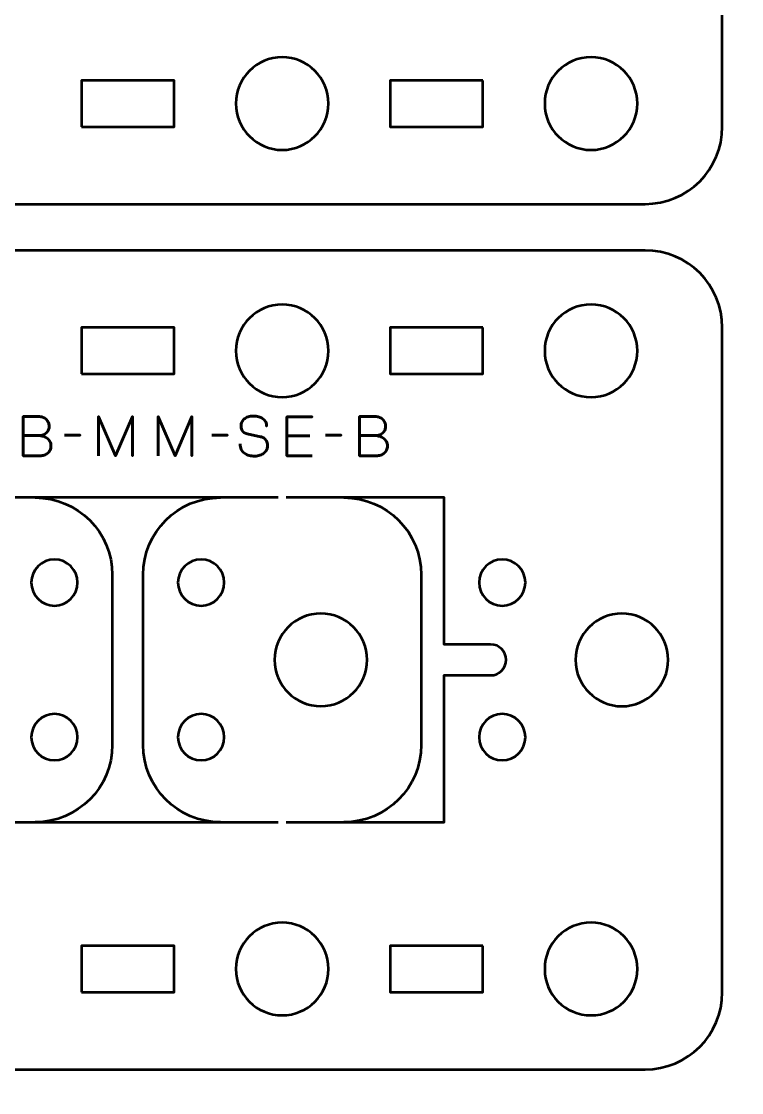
# Model space of a CAD drawing. Header units: centimetres. Extents: x -21 to 0, y -29.7 to 0.
# Drawn here: x -9.19 to -4.52, y -13.15 to -6.22 of the extents above; entities that cross this region are included whole.
import ezdxf

# ---------------------------------------------------------------- set-up
doc = ezdxf.new("R2010")
doc.units = ezdxf.units.CM
doc.header["$MEASUREMENT"] = 0
doc.layers.add('Layer 1', color=7, linetype='Continuous')

msp = doc.modelspace()

# ---------------------------------------------------------------- linework, layer by layer
at = {"layer": 'Layer 1', "color": 22, "lineweight": 53}
msp.add_open_spline([(-21.00003, -29.19995), (-21.00003, -29.19995), (-21.00003, -0.49992), (-21.00003, -0.49992), (-21.00003, -0.49992), (-21.00003, -0.22295), (-20.77694, 0.00004), (-20.49994, 0.00004), (-20.49994, 0.00004), (-20.49994, 0.00004), (-0.50008, 0.00004), (-0.50008, 0.00004), (-0.50008, 0.00004), (-0.22294, 0.00004), (0.00002, -0.22295), (0.00002, -0.49992), (0.00002, -0.49992), (0.00002, -0.49992), (0.00002, -29.19995), (0.00002, -29.19995), (0.00002, -29.19995), (0.00002, -29.47695), (-0.22294, -29.70004), (-0.50008, -29.70004), (-0.50008, -29.70004), (-0.50008, -29.70004), (-20.49994, -29.70004), (-20.49994, -29.70004), (-20.49994, -29.70004), (-20.77694, -29.70004), (-21.00003, -29.47695), (-21.00003, -29.19995)], degree=3, knots=[0, 0, 0, 0, 0.125, 0.125, 0.125, 0.125, 0.25, 0.25, 0.25, 0.25, 0.375, 0.375, 0.375, 0.375, 0.5, 0.5, 0.5, 0.5, 0.625, 0.625, 0.625, 0.625, 0.75, 0.75, 0.75, 0.75, 0.875, 0.875, 0.875, 0.875, 1, 1, 1, 1], dxfattribs=at)
at = {"layer": 'Layer 1', "color": 2, "lineweight": 53}
for points in [[(-5.1501, -2.09998), (-4.8731, -2.09998), (-4.65, -2.32307), (-4.65, -2.60007), (-4.65, -2.60007), (-4.65, -2.60007), (-4.65, -6.89993), (-4.65, -6.89993), (-4.65, -6.89993), (-4.65, -7.17706), (-4.8731, -7.40002), (-5.1501, -7.40002), (-5.1501, -7.40002), (-7.91669, -7.40002), (-9.08331, -7.40002), (-11.8499, -7.40002), (-11.8499, -7.40002), (-12.1269, -7.40002), (-12.35, -7.17693), (-12.35, -6.89993), (-12.35, -6.89993), (-12.35, -6.89993), (-12.35, -2.60007), (-12.35, -2.60007), (-12.35, -2.60007), (-12.35, -2.32294), (-12.1269, -2.09998), (-11.8499, -2.09998), (-11.8499, -2.09998), (-9.08331, -2.09998), (-7.91669, -2.09998), (-5.1501, -2.09998)], [(-5.1501, -7.69998), (-4.8731, -7.69998), (-4.65, -7.92307), (-4.65, -8.20007), (-4.65, -8.20007), (-4.65, -8.20007), (-4.65, -12.49993), (-4.65, -12.49993), (-4.65, -12.49993), (-4.65, -12.77706), (-4.8731, -13.00002), (-5.1501, -13.00002), (-5.1501, -13.00002), (-7.91669, -13.00002), (-9.08331, -13.00002), (-11.8499, -13.00002), (-11.8499, -13.00002), (-12.1269, -13.00002), (-12.35, -12.77693), (-12.35, -12.49993), (-12.35, -12.49993), (-12.35, -12.49993), (-12.35, -8.20007), (-12.35, -8.20007), (-12.35, -8.20007), (-12.35, -7.92294), (-12.1269, -7.69998), (-11.8499, -7.69998), (-11.8499, -7.69998), (-9.08331, -7.69998), (-7.91669, -7.69998), (-5.1501, -7.69998)]]:
    msp.add_open_spline(points, degree=3, knots=[0, 0, 0, 0, 0.125, 0.125, 0.125, 0.125, 0.25, 0.25, 0.25, 0.25, 0.375, 0.375, 0.375, 0.375, 0.5, 0.5, 0.5, 0.5, 0.625, 0.625, 0.625, 0.625, 0.75, 0.75, 0.75, 0.75, 0.875, 0.875, 0.875, 0.875, 1, 1, 1, 1], dxfattribs=at)
at = {"layer": 'Layer 1', "lineweight": 53}
for points in [[(-7.49991, -6.45001), (-7.33428, -6.45001), (-7.1999, -6.58433), (-7.1999, -6.75), (-7.1999, -6.75), (-7.1999, -6.91563), (-7.33428, -7.05), (-7.49991, -7.05), (-7.49991, -7.05), (-7.66568, -7.05), (-7.79991, -6.91563), (-7.79991, -6.75), (-7.79991, -6.75), (-7.79991, -6.58433), (-7.66568, -6.45001), (-7.49991, -6.45001)], [(-5.50009, -7.04999), (-5.66572, -7.04999), (-5.8001, -6.91567), (-5.8001, -6.75), (-5.8001, -6.75), (-5.8001, -6.58437), (-5.66572, -6.45), (-5.50009, -6.45), (-5.50009, -6.45), (-5.33432, -6.45), (-5.20009, -6.58437), (-5.20009, -6.75), (-5.20009, -6.75), (-5.20009, -6.91567), (-5.33432, -7.04999), (-5.50009, -7.04999)], [(-8.79995, -6.90007), (-8.79995, -6.90007), (-8.79995, -6.60007), (-8.79995, -6.60007), (-8.79995, -6.60007), (-8.79995, -6.60007), (-8.19996, -6.60007), (-8.19996, -6.60007), (-8.19996, -6.60007), (-8.19996, -6.60007), (-8.19996, -6.90007), (-8.19996, -6.90007), (-8.19996, -6.90007), (-8.19996, -6.90007), (-8.79995, -6.90007), (-8.79995, -6.90007)], [(-6.20005, -6.60007), (-6.20005, -6.60007), (-6.20005, -6.90008), (-6.20005, -6.90008), (-6.20005, -6.90008), (-6.20005, -6.90008), (-6.80004, -6.90008), (-6.80004, -6.90008), (-6.80004, -6.90008), (-6.80004, -6.90008), (-6.80004, -6.60007), (-6.80004, -6.60007), (-6.80004, -6.60007), (-6.80004, -6.60007), (-6.20005, -6.60007), (-6.20005, -6.60007)], [(-7.49991, -8.05001), (-7.33428, -8.05001), (-7.1999, -8.18433), (-7.1999, -8.35), (-7.1999, -8.35), (-7.1999, -8.51563), (-7.33428, -8.65), (-7.49991, -8.65), (-7.49991, -8.65), (-7.66568, -8.65), (-7.79991, -8.51563), (-7.79991, -8.35), (-7.79991, -8.35), (-7.79991, -8.18433), (-7.66568, -8.05001), (-7.49991, -8.05001)], [(-5.50009, -8.65001), (-5.66572, -8.65001), (-5.8001, -8.51578), (-5.8001, -8.35), (-5.8001, -8.35), (-5.8001, -8.18434), (-5.66572, -8.05), (-5.50009, -8.05), (-5.50009, -8.05), (-5.33432, -8.05), (-5.20009, -8.18434), (-5.20009, -8.35), (-5.20009, -8.35), (-5.20009, -8.51578), (-5.33432, -8.65001), (-5.50009, -8.65001)], [(-8.79995, -8.50007), (-8.79995, -8.50007), (-8.79995, -8.20007), (-8.79995, -8.20007), (-8.79995, -8.20007), (-8.79995, -8.20007), (-8.19996, -8.20007), (-8.19996, -8.20007), (-8.19996, -8.20007), (-8.19996, -8.20007), (-8.19996, -8.50007), (-8.19996, -8.50007), (-8.19996, -8.50007), (-8.19996, -8.50007), (-8.79995, -8.50007), (-8.79995, -8.50007)], [(-6.20005, -8.20007), (-6.20005, -8.20007), (-6.20005, -8.50008), (-6.20005, -8.50008), (-6.20005, -8.50008), (-6.20005, -8.50008), (-6.80004, -8.50008), (-6.80004, -8.50008), (-6.80004, -8.50008), (-6.80004, -8.50008), (-6.80004, -8.20007), (-6.80004, -8.20007), (-6.80004, -8.20007), (-6.80004, -8.20007), (-6.20005, -8.20007), (-6.20005, -8.20007)], [(-7.25003, -10.64999), (-7.4158, -10.64999), (-7.55003, -10.51567), (-7.55003, -10.35), (-7.55003, -10.35), (-7.55003, -10.18437), (-7.4158, -10.05), (-7.25003, -10.05), (-7.25003, -10.05), (-7.08437, -10.05), (-6.95003, -10.18437), (-6.95003, -10.35), (-6.95003, -10.35), (-6.95003, -10.51567), (-7.08437, -10.64999), (-7.25003, -10.64999)], [(-5.30009, -10.65001), (-5.46572, -10.65001), (-5.6001, -10.51578), (-5.6001, -10.35), (-5.6001, -10.35), (-5.6001, -10.18434), (-5.46572, -10.05), (-5.30009, -10.05), (-5.30009, -10.05), (-5.13432, -10.05), (-5.00009, -10.18434), (-5.00009, -10.35), (-5.00009, -10.35), (-5.00009, -10.51578), (-5.13432, -10.65001), (-5.30009, -10.65001)], [(-5.30009, -10.65001), (-5.46572, -10.65001), (-5.6001, -10.51578), (-5.6001, -10.35), (-5.6001, -10.35), (-5.6001, -10.18434), (-5.46572, -10.05), (-5.30009, -10.05), (-5.30009, -10.05), (-5.13432, -10.05), (-5.00009, -10.18434), (-5.00009, -10.35), (-5.00009, -10.35), (-5.00009, -10.51578), (-5.13432, -10.65001), (-5.30009, -10.65001)], [(-7.49991, -12.05001), (-7.33428, -12.05001), (-7.1999, -12.18433), (-7.1999, -12.35), (-7.1999, -12.35), (-7.1999, -12.51563), (-7.33428, -12.65), (-7.49991, -12.65), (-7.49991, -12.65), (-7.66568, -12.65), (-7.79991, -12.51563), (-7.79991, -12.35), (-7.79991, -12.35), (-7.79991, -12.18433), (-7.66568, -12.05001), (-7.49991, -12.05001)], [(-5.50009, -12.64999), (-5.66572, -12.64999), (-5.8001, -12.51567), (-5.8001, -12.35), (-5.8001, -12.35), (-5.8001, -12.18437), (-5.66572, -12.05), (-5.50009, -12.05), (-5.50009, -12.05), (-5.33432, -12.05), (-5.20009, -12.18437), (-5.20009, -12.35), (-5.20009, -12.35), (-5.20009, -12.51567), (-5.33432, -12.64999), (-5.50009, -12.64999)], [(-8.79995, -12.50007), (-8.79995, -12.50007), (-8.79995, -12.20007), (-8.79995, -12.20007), (-8.79995, -12.20007), (-8.79995, -12.20007), (-8.19996, -12.20007), (-8.19996, -12.20007), (-8.19996, -12.20007), (-8.19996, -12.20007), (-8.19996, -12.50007), (-8.19996, -12.50007), (-8.19996, -12.50007), (-8.19996, -12.50007), (-8.79995, -12.50007), (-8.79995, -12.50007)], [(-6.20005, -12.20007), (-6.20005, -12.20007), (-6.20005, -12.50008), (-6.20005, -12.50008), (-6.20005, -12.50008), (-6.20005, -12.50008), (-6.80004, -12.50008), (-6.80004, -12.50008), (-6.80004, -12.50008), (-6.80004, -12.50008), (-6.80004, -12.20007), (-6.80004, -12.20007), (-6.80004, -12.20007), (-6.80004, -12.20007), (-6.20005, -12.20007), (-6.20005, -12.20007)]]:
    msp.add_open_spline(points, degree=3, knots=[0, 0, 0, 0, 0.25, 0.25, 0.25, 0.25, 0.5, 0.5, 0.5, 0.5, 0.75, 0.75, 0.75, 0.75, 1, 1, 1, 1], dxfattribs=at)
at = {"layer": 'Layer 1', "color": 30, "lineweight": 53}
for points, knots in [([(-9.17735, -8.8986), (-9.17735, -8.8986), (-9.07963, -8.8986), (-9.07963, -8.8986), (-9.07963, -8.8986), (-9.06693, -8.89854), (-9.05611, -8.89678), (-9.047, -8.89331), (-9.047, -8.89331), (-9.03794, -8.8899), (-9.03059, -8.88525), (-9.02489, -8.87943), (-9.02489, -8.87943), (-9.01919, -8.87361), (-9.01507, -8.86702), (-9.01248, -8.85973), (-9.01248, -8.85973), (-9.00996, -8.8525), (-9.00878, -8.84498), (-9.00907, -8.83721), (-9.00907, -8.83721), (-9.00943, -8.82945), (-9.01107, -8.82193), (-9.01401, -8.81458), (-9.01401, -8.81458), (-9.01689, -8.80723), (-9.02124, -8.80058), (-9.02695, -8.79465), (-9.02695, -8.79465), (-9.03265, -8.78871), (-9.03977, -8.784), (-9.04841, -8.78053), (-9.04841, -8.78053), (-9.05705, -8.77701), (-9.06722, -8.77518), (-9.07892, -8.77513), (-9.07892, -8.77513), (-9.07892, -8.77513), (-9.17735, -8.77513), (-9.17735, -8.77513), (-9.17735, -8.77513), (-9.17735, -8.77513), (-9.17735, -9.02948), (-9.17735, -9.02948), (-9.17735, -9.02948), (-9.17735, -9.02948), (-9.06905, -9.02948), (-9.06905, -9.02948), (-9.06905, -9.02948), (-9.05893, -9.02948), (-9.04953, -9.02801), (-9.04082, -9.02513), (-9.04082, -9.02513), (-9.03212, -9.02219), (-9.02454, -9.01801), (-9.01795, -9.01243), (-9.01795, -9.01243), (-9.01143, -9.0069), (-9.00631, -9.0002), (-9.00266, -8.99226), (-9.00266, -8.99226), (-8.99902, -8.98432), (-8.99714, -8.97533), (-8.99708, -8.96527), (-8.99708, -8.96527), (-8.99731, -8.95516), (-8.99943, -8.94605), (-9.00349, -8.93787), (-9.00349, -8.93787), (-9.00754, -8.9297), (-9.01319, -8.92271), (-9.02048, -8.91683), (-9.02048, -8.91683), (-9.02777, -8.911), (-9.03647, -8.90648), (-9.04647, -8.90336), (-9.04647, -8.90336), (-9.05646, -8.90024), (-9.06752, -8.89866), (-9.07963, -8.8986), (-9.07963, -8.8986), (-9.06752, -8.89866), (-9.05646, -8.90024), (-9.04647, -8.90336), (-9.04647, -8.90336), (-9.03647, -8.90648), (-9.02777, -8.911), (-9.02048, -8.91683), (-9.02048, -8.91683), (-9.01319, -8.92271), (-9.00754, -8.9297), (-9.00349, -8.93787), (-9.00349, -8.93787), (-8.99943, -8.94605), (-8.99731, -8.95516), (-8.99708, -8.96527), (-8.99708, -8.96527), (-8.99714, -8.97533), (-8.99902, -8.98432), (-9.00266, -8.99226), (-9.00266, -8.99226), (-9.00631, -9.0002), (-9.01143, -9.0069), (-9.01795, -9.01243), (-9.01795, -9.01243), (-9.02454, -9.01801), (-9.03212, -9.02219), (-9.04082, -9.02513), (-9.04082, -9.02513), (-9.04953, -9.02801), (-9.05893, -9.02948), (-9.06905, -9.02948), (-9.06905, -9.02948), (-9.06905, -9.02948), (-9.17735, -9.02948), (-9.17735, -9.02948), (-9.17735, -9.02948), (-9.17735, -9.02948), (-9.17735, -8.77513), (-9.17735, -8.77513), (-9.17735, -8.77513), (-9.17735, -8.77513), (-9.07892, -8.77513), (-9.07892, -8.77513), (-9.07892, -8.77513), (-9.06722, -8.77518), (-9.05705, -8.77701), (-9.04841, -8.78053), (-9.04841, -8.78053), (-9.03977, -8.784), (-9.03265, -8.78871), (-9.02695, -8.79465), (-9.02695, -8.79465), (-9.02124, -8.80058), (-9.01689, -8.80723), (-9.01401, -8.81458), (-9.01401, -8.81458), (-9.01107, -8.82193), (-9.00943, -8.82945), (-9.00907, -8.83721), (-9.00907, -8.83721), (-9.00878, -8.84498), (-9.00996, -8.8525), (-9.01248, -8.85973), (-9.01248, -8.85973), (-9.01507, -8.86702), (-9.01919, -8.87361), (-9.02489, -8.87943), (-9.02489, -8.87943), (-9.03059, -8.88525), (-9.03794, -8.8899), (-9.047, -8.89331), (-9.047, -8.89331), (-9.05611, -8.89678), (-9.06693, -8.89854), (-9.07963, -8.8986), (-9.07963, -8.8986), (-9.07963, -8.8986), (-9.17735, -8.8986), (-9.17735, -8.8986)], [0, 0, 0, 0, 0.025, 0.025, 0.025, 0.025, 0.05, 0.05, 0.05, 0.05, 0.075, 0.075, 0.075, 0.075, 0.1, 0.1, 0.1, 0.1, 0.125, 0.125, 0.125, 0.125, 0.15, 0.15, 0.15, 0.15, 0.175, 0.175, 0.175, 0.175, 0.2, 0.2, 0.2, 0.2, 0.225, 0.225, 0.225, 0.225, 0.25, 0.25, 0.25, 0.25, 0.275, 0.275, 0.275, 0.275, 0.3, 0.3, 0.3, 0.3, 0.325, 0.325, 0.325, 0.325, 0.35, 0.35, 0.35, 0.35, 0.375, 0.375, 0.375, 0.375, 0.4, 0.4, 0.4, 0.4, 0.425, 0.425, 0.425, 0.425, 0.45, 0.45, 0.45, 0.45, 0.475, 0.475, 0.475, 0.475, 0.5, 0.5, 0.5, 0.5, 0.525, 0.525, 0.525, 0.525, 0.55, 0.55, 0.55, 0.55, 0.575, 0.575, 0.575, 0.575, 0.6, 0.6, 0.6, 0.6, 0.625, 0.625, 0.625, 0.625, 0.65, 0.65, 0.65, 0.65, 0.675, 0.675, 0.675, 0.675, 0.7, 0.7, 0.7, 0.7, 0.725, 0.725, 0.725, 0.725, 0.75, 0.75, 0.75, 0.75, 0.775, 0.775, 0.775, 0.775, 0.8, 0.8, 0.8, 0.8, 0.825, 0.825, 0.825, 0.825, 0.85, 0.85, 0.85, 0.85, 0.875, 0.875, 0.875, 0.875, 0.9, 0.9, 0.9, 0.9, 0.925, 0.925, 0.925, 0.925, 0.95, 0.95, 0.95, 0.95, 0.975, 0.975, 0.975, 0.975, 1, 1, 1, 1]), ([(-8.68875, -9.02948), (-8.68875, -9.02948), (-8.68875, -8.77513), (-8.68875, -8.77513), (-8.68875, -8.77513), (-8.68875, -8.77513), (-8.57939, -9.02948), (-8.57939, -9.02948), (-8.57939, -9.02948), (-8.57939, -9.02948), (-8.46967, -8.77513), (-8.46967, -8.77513), (-8.46967, -8.77513), (-8.46967, -8.77513), (-8.46967, -9.02948), (-8.46967, -9.02948), (-8.46967, -9.02948), (-8.46967, -9.02948), (-8.46967, -8.77513), (-8.46967, -8.77513), (-8.46967, -8.77513), (-8.46967, -8.77513), (-8.57939, -9.02948), (-8.57939, -9.02948), (-8.57939, -9.02948), (-8.57939, -9.02948), (-8.68875, -8.77513), (-8.68875, -8.77513), (-8.68875, -8.77513), (-8.68875, -8.77513), (-8.68875, -9.02948), (-8.68875, -9.02948)], [0, 0, 0, 0, 0.125, 0.125, 0.125, 0.125, 0.25, 0.25, 0.25, 0.25, 0.375, 0.375, 0.375, 0.375, 0.5, 0.5, 0.5, 0.5, 0.625, 0.625, 0.625, 0.625, 0.75, 0.75, 0.75, 0.75, 0.875, 0.875, 0.875, 0.875, 1, 1, 1, 1]), ([(-8.30316, -9.02948), (-8.30316, -9.02948), (-8.30316, -8.77513), (-8.30316, -8.77513), (-8.30316, -8.77513), (-8.30316, -8.77513), (-8.1938, -9.02948), (-8.1938, -9.02948), (-8.1938, -9.02948), (-8.1938, -9.02948), (-8.08408, -8.77513), (-8.08408, -8.77513), (-8.08408, -8.77513), (-8.08408, -8.77513), (-8.08408, -9.02948), (-8.08408, -9.02948), (-8.08408, -9.02948), (-8.08408, -9.02948), (-8.08408, -8.77513), (-8.08408, -8.77513), (-8.08408, -8.77513), (-8.08408, -8.77513), (-8.1938, -9.02948), (-8.1938, -9.02948), (-8.1938, -9.02948), (-8.1938, -9.02948), (-8.30316, -8.77513), (-8.30316, -8.77513), (-8.30316, -8.77513), (-8.30316, -8.77513), (-8.30316, -9.02948), (-8.30316, -9.02948)], [0, 0, 0, 0, 0.125, 0.125, 0.125, 0.125, 0.25, 0.25, 0.25, 0.25, 0.375, 0.375, 0.375, 0.375, 0.5, 0.5, 0.5, 0.5, 0.625, 0.625, 0.625, 0.625, 0.75, 0.75, 0.75, 0.75, 0.875, 0.875, 0.875, 0.875, 1, 1, 1, 1]), ([(-7.77222, -8.95257), (-7.7721, -8.96663), (-7.76963, -8.97868), (-7.76469, -8.98873), (-7.76469, -8.98873), (-7.75981, -8.99873), (-7.75299, -9.0069), (-7.74441, -9.01325), (-7.74441, -9.01325), (-7.73577, -9.01954), (-7.72583, -9.02419), (-7.7146, -9.02719), (-7.7146, -9.02719), (-7.70343, -9.03013), (-7.69143, -9.0316), (-7.67873, -9.0316), (-7.67873, -9.0316), (-7.66592, -9.03154), (-7.65439, -9.02966), (-7.6441, -9.02607), (-7.6441, -9.02607), (-7.63387, -9.02248), (-7.62511, -9.01766), (-7.61776, -9.01161), (-7.61776, -9.01161), (-7.61047, -9.00555), (-7.60483, -8.99879), (-7.60083, -8.99126), (-7.60083, -8.99126), (-7.59683, -8.98374), (-7.59471, -8.97603), (-7.59442, -8.9681), (-7.59442, -8.9681), (-7.59407, -8.95769), (-7.59559, -8.94816), (-7.59895, -8.93958), (-7.59895, -8.93958), (-7.6023, -8.931), (-7.60747, -8.92382), (-7.61447, -8.91794), (-7.61447, -8.91794), (-7.62141, -8.91206), (-7.63017, -8.90795), (-7.64063, -8.90565), (-7.64063, -8.90565), (-7.64063, -8.90565), (-7.72706, -8.88696), (-7.72706, -8.88696), (-7.72706, -8.88696), (-7.73518, -8.88525), (-7.74217, -8.88237), (-7.74794, -8.87837), (-7.74794, -8.87837), (-7.7537, -8.87432), (-7.75817, -8.86873), (-7.76122, -8.86156), (-7.76122, -8.86156), (-7.76428, -8.85444), (-7.76587, -8.84539), (-7.76587, -8.83439), (-7.76587, -8.83439), (-7.76587, -8.82604), (-7.76416, -8.81816), (-7.7607, -8.81076), (-7.7607, -8.81076), (-7.75729, -8.80335), (-7.75223, -8.79682), (-7.74558, -8.79106), (-7.74558, -8.79106), (-7.73894, -8.78536), (-7.73071, -8.78089), (-7.72095, -8.77765), (-7.72095, -8.77765), (-7.71113, -8.77436), (-7.6999, -8.77271), (-7.6872, -8.77266), (-7.6872, -8.77266), (-7.67444, -8.77266), (-7.66274, -8.77413), (-7.65204, -8.77707), (-7.65204, -8.77707), (-7.6414, -8.78001), (-7.63217, -8.78424), (-7.6244, -8.78988), (-7.6244, -8.78988), (-7.61664, -8.79553), (-7.61065, -8.80247), (-7.60653, -8.81058), (-7.60653, -8.81058), (-7.60241, -8.81875), (-7.60047, -8.8281), (-7.60077, -8.83863), (-7.60077, -8.83863), (-7.60047, -8.8281), (-7.60241, -8.81875), (-7.60653, -8.81058), (-7.60653, -8.81058), (-7.61065, -8.80247), (-7.61664, -8.79553), (-7.6244, -8.78988), (-7.6244, -8.78988), (-7.63217, -8.78424), (-7.6414, -8.78001), (-7.65204, -8.77707), (-7.65204, -8.77707), (-7.66274, -8.77413), (-7.67444, -8.77266), (-7.6872, -8.77266), (-7.6872, -8.77266), (-7.6999, -8.77271), (-7.71113, -8.77436), (-7.72095, -8.77765), (-7.72095, -8.77765), (-7.73071, -8.78089), (-7.73894, -8.78536), (-7.74558, -8.79106), (-7.74558, -8.79106), (-7.75223, -8.79682), (-7.75729, -8.80335), (-7.7607, -8.81076), (-7.7607, -8.81076), (-7.76416, -8.81816), (-7.76587, -8.82604), (-7.76587, -8.83439), (-7.76587, -8.83439), (-7.76587, -8.84539), (-7.76434, -8.85444), (-7.7614, -8.8615), (-7.7614, -8.8615), (-7.7584, -8.86861), (-7.75399, -8.87414), (-7.74823, -8.8782), (-7.74823, -8.8782), (-7.74247, -8.88219), (-7.73541, -8.88513), (-7.72706, -8.88696), (-7.72706, -8.88696), (-7.72706, -8.88696), (-7.64063, -8.90565), (-7.64063, -8.90565), (-7.64063, -8.90565), (-7.62993, -8.90795), (-7.62111, -8.91206), (-7.61417, -8.91794), (-7.61417, -8.91794), (-7.60718, -8.92382), (-7.60206, -8.931), (-7.59877, -8.93958), (-7.59877, -8.93958), (-7.59554, -8.94816), (-7.59407, -8.95769), (-7.59442, -8.9681), (-7.59442, -8.9681), (-7.59471, -8.97603), (-7.59683, -8.98374), (-7.60083, -8.99126), (-7.60083, -8.99126), (-7.60483, -8.99879), (-7.61047, -9.00555), (-7.61776, -9.01161), (-7.61776, -9.01161), (-7.62511, -9.01766), (-7.63387, -9.02248), (-7.6441, -9.02607), (-7.6441, -9.02607), (-7.65439, -9.02966), (-7.66592, -9.03154), (-7.67873, -9.0316), (-7.67873, -9.0316), (-7.69143, -9.0316), (-7.70343, -9.03013), (-7.7146, -9.02719), (-7.7146, -9.02719), (-7.72583, -9.02419), (-7.73577, -9.01954), (-7.74441, -9.01325), (-7.74441, -9.01325), (-7.75299, -9.0069), (-7.75981, -8.99873), (-7.76469, -8.98873), (-7.76469, -8.98873), (-7.76963, -8.97868), (-7.7721, -8.96663), (-7.77222, -8.95257)], [0, 0, 0, 0, 0.0217391, 0.0217391, 0.0217391, 0.0217391, 0.0434783, 0.0434783, 0.0434783, 0.0434783, 0.0652174, 0.0652174, 0.0652174, 0.0652174, 0.0869565, 0.0869565, 0.0869565, 0.0869565, 0.1086957, 0.1086957, 0.1086957, 0.1086957, 0.1304348, 0.1304348, 0.1304348, 0.1304348, 0.1521739, 0.1521739, 0.1521739, 0.1521739, 0.173913, 0.173913, 0.173913, 0.173913, 0.1956522, 0.1956522, 0.1956522, 0.1956522, 0.2173913, 0.2173913, 0.2173913, 0.2173913, 0.2391304, 0.2391304, 0.2391304, 0.2391304, 0.2608696, 0.2608696, 0.2608696, 0.2608696, 0.2826087, 0.2826087, 0.2826087, 0.2826087, 0.3043478, 0.3043478, 0.3043478, 0.3043478, 0.326087, 0.326087, 0.326087, 0.326087, 0.3478261, 0.3478261, 0.3478261, 0.3478261, 0.3695652, 0.3695652, 0.3695652, 0.3695652, 0.3913043, 0.3913043, 0.3913043, 0.3913043, 0.4130435, 0.4130435, 0.4130435, 0.4130435, 0.4347826, 0.4347826, 0.4347826, 0.4347826, 0.4565217, 0.4565217, 0.4565217, 0.4565217, 0.4782609, 0.4782609, 0.4782609, 0.4782609, 0.5, 0.5, 0.5, 0.5, 0.5217391, 0.5217391, 0.5217391, 0.5217391, 0.5434783, 0.5434783, 0.5434783, 0.5434783, 0.5652174, 0.5652174, 0.5652174, 0.5652174, 0.5869565, 0.5869565, 0.5869565, 0.5869565, 0.6086957, 0.6086957, 0.6086957, 0.6086957, 0.6304348, 0.6304348, 0.6304348, 0.6304348, 0.6521739, 0.6521739, 0.6521739, 0.6521739, 0.673913, 0.673913, 0.673913, 0.673913, 0.6956522, 0.6956522, 0.6956522, 0.6956522, 0.7173913, 0.7173913, 0.7173913, 0.7173913, 0.7391304, 0.7391304, 0.7391304, 0.7391304, 0.7608696, 0.7608696, 0.7608696, 0.7608696, 0.7826087, 0.7826087, 0.7826087, 0.7826087, 0.8043478, 0.8043478, 0.8043478, 0.8043478, 0.826087, 0.826087, 0.826087, 0.826087, 0.8478261, 0.8478261, 0.8478261, 0.8478261, 0.8695652, 0.8695652, 0.8695652, 0.8695652, 0.8913043, 0.8913043, 0.8913043, 0.8913043, 0.9130435, 0.9130435, 0.9130435, 0.9130435, 0.9347826, 0.9347826, 0.9347826, 0.9347826, 0.9565217, 0.9565217, 0.9565217, 0.9565217, 0.9782609, 0.9782609, 0.9782609, 0.9782609, 1, 1, 1, 1]), ([(-7.30619, -9.02948), (-7.30619, -9.02948), (-7.47059, -9.02948), (-7.47059, -9.02948), (-7.47059, -9.02948), (-7.47059, -9.02948), (-7.47059, -8.77654), (-7.47059, -8.77654), (-7.47059, -8.77654), (-7.47059, -8.77654), (-7.30619, -8.77654), (-7.30619, -8.77654), (-7.30619, -8.77654), (-7.30619, -8.77654), (-7.47059, -8.77654), (-7.47059, -8.77654), (-7.47059, -8.77654), (-7.47059, -8.77654), (-7.47059, -9.02948), (-7.47059, -9.02948), (-7.47059, -9.02948), (-7.47059, -9.02948), (-7.30619, -9.02948), (-7.30619, -9.02948)], [0, 0, 0, 0, 0.1666667, 0.1666667, 0.1666667, 0.1666667, 0.3333333, 0.3333333, 0.3333333, 0.3333333, 0.5, 0.5, 0.5, 0.5, 0.6666667, 0.6666667, 0.6666667, 0.6666667, 0.8333333, 0.8333333, 0.8333333, 0.8333333, 1, 1, 1, 1]), ([(-6.99857, -8.8986), (-6.99857, -8.8986), (-6.90085, -8.8986), (-6.90085, -8.8986), (-6.90085, -8.8986), (-6.88815, -8.89854), (-6.87733, -8.89678), (-6.86822, -8.89331), (-6.86822, -8.89331), (-6.85916, -8.8899), (-6.85181, -8.88525), (-6.84611, -8.87943), (-6.84611, -8.87943), (-6.84041, -8.87361), (-6.83629, -8.86702), (-6.8337, -8.85973), (-6.8337, -8.85973), (-6.83118, -8.8525), (-6.83, -8.84498), (-6.83029, -8.83721), (-6.83029, -8.83721), (-6.83065, -8.82945), (-6.83229, -8.82193), (-6.83523, -8.81458), (-6.83523, -8.81458), (-6.83811, -8.80723), (-6.84246, -8.80058), (-6.84817, -8.79465), (-6.84817, -8.79465), (-6.85387, -8.78871), (-6.86099, -8.784), (-6.86963, -8.78053), (-6.86963, -8.78053), (-6.87827, -8.77701), (-6.88844, -8.77518), (-6.90014, -8.77513), (-6.90014, -8.77513), (-6.90014, -8.77513), (-6.99857, -8.77513), (-6.99857, -8.77513), (-6.99857, -8.77513), (-6.99857, -8.77513), (-6.99857, -9.02948), (-6.99857, -9.02948), (-6.99857, -9.02948), (-6.99857, -9.02948), (-6.89027, -9.02948), (-6.89027, -9.02948), (-6.89027, -9.02948), (-6.88015, -9.02948), (-6.87075, -9.02801), (-6.86204, -9.02513), (-6.86204, -9.02513), (-6.85334, -9.02219), (-6.84576, -9.01801), (-6.83917, -9.01243), (-6.83917, -9.01243), (-6.83265, -9.0069), (-6.82753, -9.0002), (-6.82388, -8.99226), (-6.82388, -8.99226), (-6.82024, -8.98432), (-6.81836, -8.97533), (-6.8183, -8.96527), (-6.8183, -8.96527), (-6.81853, -8.95516), (-6.82065, -8.94605), (-6.82471, -8.93787), (-6.82471, -8.93787), (-6.82876, -8.9297), (-6.83441, -8.92271), (-6.8417, -8.91683), (-6.8417, -8.91683), (-6.84899, -8.911), (-6.85769, -8.90648), (-6.86769, -8.90336), (-6.86769, -8.90336), (-6.87768, -8.90024), (-6.88874, -8.89866), (-6.90085, -8.8986), (-6.90085, -8.8986), (-6.88874, -8.89866), (-6.87768, -8.90024), (-6.86769, -8.90336), (-6.86769, -8.90336), (-6.85769, -8.90648), (-6.84899, -8.911), (-6.8417, -8.91683), (-6.8417, -8.91683), (-6.83441, -8.92271), (-6.82876, -8.9297), (-6.82471, -8.93787), (-6.82471, -8.93787), (-6.82065, -8.94605), (-6.81853, -8.95516), (-6.8183, -8.96527), (-6.8183, -8.96527), (-6.81836, -8.97533), (-6.82024, -8.98432), (-6.82388, -8.99226), (-6.82388, -8.99226), (-6.82753, -9.0002), (-6.83265, -9.0069), (-6.83917, -9.01243), (-6.83917, -9.01243), (-6.84576, -9.01801), (-6.85334, -9.02219), (-6.86204, -9.02513), (-6.86204, -9.02513), (-6.87075, -9.02801), (-6.88015, -9.02948), (-6.89027, -9.02948), (-6.89027, -9.02948), (-6.89027, -9.02948), (-6.99857, -9.02948), (-6.99857, -9.02948), (-6.99857, -9.02948), (-6.99857, -9.02948), (-6.99857, -8.77513), (-6.99857, -8.77513), (-6.99857, -8.77513), (-6.99857, -8.77513), (-6.90014, -8.77513), (-6.90014, -8.77513), (-6.90014, -8.77513), (-6.88844, -8.77518), (-6.87827, -8.77701), (-6.86963, -8.78053), (-6.86963, -8.78053), (-6.86099, -8.784), (-6.85387, -8.78871), (-6.84817, -8.79465), (-6.84817, -8.79465), (-6.84246, -8.80058), (-6.83811, -8.80723), (-6.83523, -8.81458), (-6.83523, -8.81458), (-6.83229, -8.82193), (-6.83065, -8.82945), (-6.83029, -8.83721), (-6.83029, -8.83721), (-6.83, -8.84498), (-6.83118, -8.8525), (-6.8337, -8.85973), (-6.8337, -8.85973), (-6.83629, -8.86702), (-6.84041, -8.87361), (-6.84611, -8.87943), (-6.84611, -8.87943), (-6.85181, -8.88525), (-6.85916, -8.8899), (-6.86822, -8.89331), (-6.86822, -8.89331), (-6.87733, -8.89678), (-6.88815, -8.89854), (-6.90085, -8.8986), (-6.90085, -8.8986), (-6.90085, -8.8986), (-6.99857, -8.8986), (-6.99857, -8.8986)], [0, 0, 0, 0, 0.025, 0.025, 0.025, 0.025, 0.05, 0.05, 0.05, 0.05, 0.075, 0.075, 0.075, 0.075, 0.1, 0.1, 0.1, 0.1, 0.125, 0.125, 0.125, 0.125, 0.15, 0.15, 0.15, 0.15, 0.175, 0.175, 0.175, 0.175, 0.2, 0.2, 0.2, 0.2, 0.225, 0.225, 0.225, 0.225, 0.25, 0.25, 0.25, 0.25, 0.275, 0.275, 0.275, 0.275, 0.3, 0.3, 0.3, 0.3, 0.325, 0.325, 0.325, 0.325, 0.35, 0.35, 0.35, 0.35, 0.375, 0.375, 0.375, 0.375, 0.4, 0.4, 0.4, 0.4, 0.425, 0.425, 0.425, 0.425, 0.45, 0.45, 0.45, 0.45, 0.475, 0.475, 0.475, 0.475, 0.5, 0.5, 0.5, 0.5, 0.525, 0.525, 0.525, 0.525, 0.55, 0.55, 0.55, 0.55, 0.575, 0.575, 0.575, 0.575, 0.6, 0.6, 0.6, 0.6, 0.625, 0.625, 0.625, 0.625, 0.65, 0.65, 0.65, 0.65, 0.675, 0.675, 0.675, 0.675, 0.7, 0.7, 0.7, 0.7, 0.725, 0.725, 0.725, 0.725, 0.75, 0.75, 0.75, 0.75, 0.775, 0.775, 0.775, 0.775, 0.8, 0.8, 0.8, 0.8, 0.825, 0.825, 0.825, 0.825, 0.85, 0.85, 0.85, 0.85, 0.875, 0.875, 0.875, 0.875, 0.9, 0.9, 0.9, 0.9, 0.925, 0.925, 0.925, 0.925, 0.95, 0.95, 0.95, 0.95, 0.975, 0.975, 0.975, 0.975, 1, 1, 1, 1]), ([(-8.9103, -8.89648), (-8.9103, -8.89648), (-8.80764, -8.89648), (-8.80764, -8.89648), (-8.80764, -8.89648), (-8.80764, -8.89648), (-8.9103, -8.89648), (-8.9103, -8.89648)], [0, 0, 0, 0, 0.5, 0.5, 0.5, 0.5, 1, 1, 1, 1]), ([(-7.95567, -8.89648), (-7.95567, -8.89648), (-7.85301, -8.89648), (-7.85301, -8.89648), (-7.85301, -8.89648), (-7.85301, -8.89648), (-7.95567, -8.89648), (-7.95567, -8.89648)], [0, 0, 0, 0, 0.5, 0.5, 0.5, 0.5, 1, 1, 1, 1]), ([(-7.32031, -8.8993), (-7.32031, -8.8993), (-7.47059, -8.8993), (-7.47059, -8.8993), (-7.47059, -8.8993), (-7.47059, -8.8993), (-7.32031, -8.8993), (-7.32031, -8.8993)], [0, 0, 0, 0, 0.5, 0.5, 0.5, 0.5, 1, 1, 1, 1]), ([(-7.22012, -8.89648), (-7.22012, -8.89648), (-7.11746, -8.89648), (-7.11746, -8.89648), (-7.11746, -8.89648), (-7.11746, -8.89648), (-7.22012, -8.89648), (-7.22012, -8.89648)], [0, 0, 0, 0, 0.5, 0.5, 0.5, 0.5, 1, 1, 1, 1])]:
    msp.add_open_spline(points, degree=3, knots=knots, dxfattribs=at)
at = {"layer": 'Layer 1', "color": 250, "lineweight": 53}
for points in [[(-7.525, -9.30002), (-7.525, -9.30002), (-9.475, -9.30002), (-9.475, -9.30002)], [(-9.475, -11.4), (-9.475, -11.4), (-7.525, -11.4), (-7.525, -11.4)]]:
    msp.add_open_spline(points, degree=3, dxfattribs=at)
for points, knots in [([(-9.1001, -9.29998), (-8.8231, -9.29998), (-8.6, -9.52307), (-8.6, -9.80007), (-8.6, -9.80007), (-8.6, -9.80007), (-8.6, -10.89993), (-8.6, -10.89993), (-8.6, -10.89993), (-8.6, -11.17706), (-8.8231, -11.40002), (-9.1001, -11.40002)], [0, 0, 0, 0, 0.3333333, 0.3333333, 0.3333333, 0.3333333, 0.6666667, 0.6666667, 0.6666667, 0.6666667, 1, 1, 1, 1]), ([(-7.8999, -11.40002), (-8.1769, -11.40002), (-8.4, -11.17693), (-8.4, -10.89993), (-8.4, -10.89993), (-8.4, -10.89993), (-8.4, -9.80007), (-8.4, -9.80007), (-8.4, -9.80007), (-8.4, -9.52294), (-8.1769, -9.29998), (-7.8999, -9.29998)], [0, 0, 0, 0, 0.3333333, 0.3333333, 0.3333333, 0.3333333, 0.6666667, 0.6666667, 0.6666667, 0.6666667, 1, 1, 1, 1]), ([(-7.475, -11.4), (-7.475, -11.4), (-6.45, -11.4), (-6.45, -11.4), (-6.45, -11.4), (-6.45, -11.4), (-6.45, -10.44998), (-6.45, -10.44998), (-6.45, -10.44998), (-6.45, -10.44998), (-6.14995, -10.44998), (-6.14995, -10.44998), (-6.14995, -10.44998), (-6.09474, -10.44998), (-6.04995, -10.40519), (-6.04995, -10.34998), (-6.04995, -10.34998), (-6.04995, -10.29477), (-6.09474, -10.24998), (-6.14995, -10.24998), (-6.14995, -10.24998), (-6.14995, -10.24998), (-6.45, -10.24998), (-6.45, -10.24998), (-6.45, -10.24998), (-6.45, -10.24998), (-6.45, -9.30001), (-6.45, -9.30001), (-6.45, -9.30001), (-6.45, -9.30001), (-7.475, -9.30002), (-7.475, -9.30002)], [0, 0, 0, 0, 0.125, 0.125, 0.125, 0.125, 0.25, 0.25, 0.25, 0.25, 0.375, 0.375, 0.375, 0.375, 0.5, 0.5, 0.5, 0.5, 0.625, 0.625, 0.625, 0.625, 0.75, 0.75, 0.75, 0.75, 0.875, 0.875, 0.875, 0.875, 1, 1, 1, 1]), ([(-7.1001, -9.29998), (-6.8231, -9.29998), (-6.6, -9.52307), (-6.6, -9.80007), (-6.6, -9.80007), (-6.6, -9.80007), (-6.6, -10.89993), (-6.6, -10.89993), (-6.6, -10.89993), (-6.6, -11.17706), (-6.8231, -11.40002), (-7.1001, -11.40002)], [0, 0, 0, 0, 0.3333333, 0.3333333, 0.3333333, 0.3333333, 0.6666667, 0.6666667, 0.6666667, 0.6666667, 1, 1, 1, 1]), ([(-8.97505, -9.70002), (-8.89243, -9.70002), (-8.82505, -9.76741), (-8.82505, -9.85003), (-8.82505, -9.85003), (-8.82505, -9.93263), (-8.89243, -10.00002), (-8.97505, -10.00002), (-8.97505, -10.00002), (-9.05767, -10.00002), (-9.12505, -9.93263), (-9.12505, -9.85003), (-9.12505, -9.85003), (-9.12505, -9.76741), (-9.05767, -9.70002), (-8.97505, -9.70002)], [0, 0, 0, 0, 0.25, 0.25, 0.25, 0.25, 0.5, 0.5, 0.5, 0.5, 0.75, 0.75, 0.75, 0.75, 1, 1, 1, 1]), ([(-8.02495, -9.99998), (-8.10757, -9.99998), (-8.17495, -9.93259), (-8.17495, -9.84998), (-8.17495, -9.84998), (-8.17495, -9.76737), (-8.10757, -9.69998), (-8.02495, -9.69998), (-8.02495, -9.69998), (-7.94233, -9.69998), (-7.87495, -9.76737), (-7.87495, -9.84998), (-7.87495, -9.84998), (-7.87495, -9.93259), (-7.94233, -9.99998), (-8.02495, -9.99998)], [0, 0, 0, 0, 0.25, 0.25, 0.25, 0.25, 0.5, 0.5, 0.5, 0.5, 0.75, 0.75, 0.75, 0.75, 1, 1, 1, 1]), ([(-6.07495, -9.99998), (-6.15757, -9.99998), (-6.22495, -9.93259), (-6.22495, -9.84998), (-6.22495, -9.84998), (-6.22495, -9.76737), (-6.15757, -9.69998), (-6.07495, -9.69998), (-6.07495, -9.69998), (-5.99233, -9.69998), (-5.92495, -9.76737), (-5.92495, -9.84998), (-5.92495, -9.84998), (-5.92495, -9.93259), (-5.99233, -9.99998), (-6.07495, -9.99998)], [0, 0, 0, 0, 0.25, 0.25, 0.25, 0.25, 0.5, 0.5, 0.5, 0.5, 0.75, 0.75, 0.75, 0.75, 1, 1, 1, 1]), ([(-6.07495, -9.99998), (-6.15757, -9.99998), (-6.22495, -9.93259), (-6.22495, -9.84998), (-6.22495, -9.84998), (-6.22495, -9.76737), (-6.15757, -9.69998), (-6.07495, -9.69998), (-6.07495, -9.69998), (-5.99233, -9.69998), (-5.92495, -9.76737), (-5.92495, -9.84998), (-5.92495, -9.84998), (-5.92495, -9.93259), (-5.99233, -9.99998), (-6.07495, -9.99998)], [0, 0, 0, 0, 0.25, 0.25, 0.25, 0.25, 0.5, 0.5, 0.5, 0.5, 0.75, 0.75, 0.75, 0.75, 1, 1, 1, 1]), ([(-8.97505, -10.70002), (-8.89243, -10.70002), (-8.82505, -10.76741), (-8.82505, -10.85002), (-8.82505, -10.85002), (-8.82505, -10.93263), (-8.89243, -11.00002), (-8.97505, -11.00002), (-8.97505, -11.00002), (-9.05767, -11.00002), (-9.12505, -10.93263), (-9.12505, -10.85002), (-9.12505, -10.85002), (-9.12505, -10.76741), (-9.05767, -10.70002), (-8.97505, -10.70002)], [0, 0, 0, 0, 0.25, 0.25, 0.25, 0.25, 0.5, 0.5, 0.5, 0.5, 0.75, 0.75, 0.75, 0.75, 1, 1, 1, 1]), ([(-8.02495, -10.99998), (-8.10757, -10.99998), (-8.17495, -10.93259), (-8.17495, -10.84997), (-8.17495, -10.84997), (-8.17495, -10.76737), (-8.10757, -10.69998), (-8.02495, -10.69998), (-8.02495, -10.69998), (-7.94233, -10.69998), (-7.87495, -10.76737), (-7.87495, -10.84997), (-7.87495, -10.84997), (-7.87495, -10.93259), (-7.94233, -10.99998), (-8.02495, -10.99998)], [0, 0, 0, 0, 0.25, 0.25, 0.25, 0.25, 0.5, 0.5, 0.5, 0.5, 0.75, 0.75, 0.75, 0.75, 1, 1, 1, 1]), ([(-6.07495, -10.99998), (-6.15757, -10.99998), (-6.22495, -10.93259), (-6.22495, -10.84997), (-6.22495, -10.84997), (-6.22495, -10.76737), (-6.15757, -10.69998), (-6.07495, -10.69998), (-6.07495, -10.69998), (-5.99233, -10.69998), (-5.92495, -10.76737), (-5.92495, -10.84997), (-5.92495, -10.84997), (-5.92495, -10.93259), (-5.99233, -10.99998), (-6.07495, -10.99998)], [0, 0, 0, 0, 0.25, 0.25, 0.25, 0.25, 0.5, 0.5, 0.5, 0.5, 0.75, 0.75, 0.75, 0.75, 1, 1, 1, 1]), ([(-6.07495, -10.99998), (-6.15757, -10.99998), (-6.22495, -10.93259), (-6.22495, -10.84997), (-6.22495, -10.84997), (-6.22495, -10.76737), (-6.15757, -10.69998), (-6.07495, -10.69998), (-6.07495, -10.69998), (-5.99233, -10.69998), (-5.92495, -10.76737), (-5.92495, -10.84997), (-5.92495, -10.84997), (-5.92495, -10.93259), (-5.99233, -10.99998), (-6.07495, -10.99998)], [0, 0, 0, 0, 0.25, 0.25, 0.25, 0.25, 0.5, 0.5, 0.5, 0.5, 0.75, 0.75, 0.75, 0.75, 1, 1, 1, 1])]:
    msp.add_open_spline(points, degree=3, knots=knots, dxfattribs=at)

doc.saveas('drawing.dxf')
